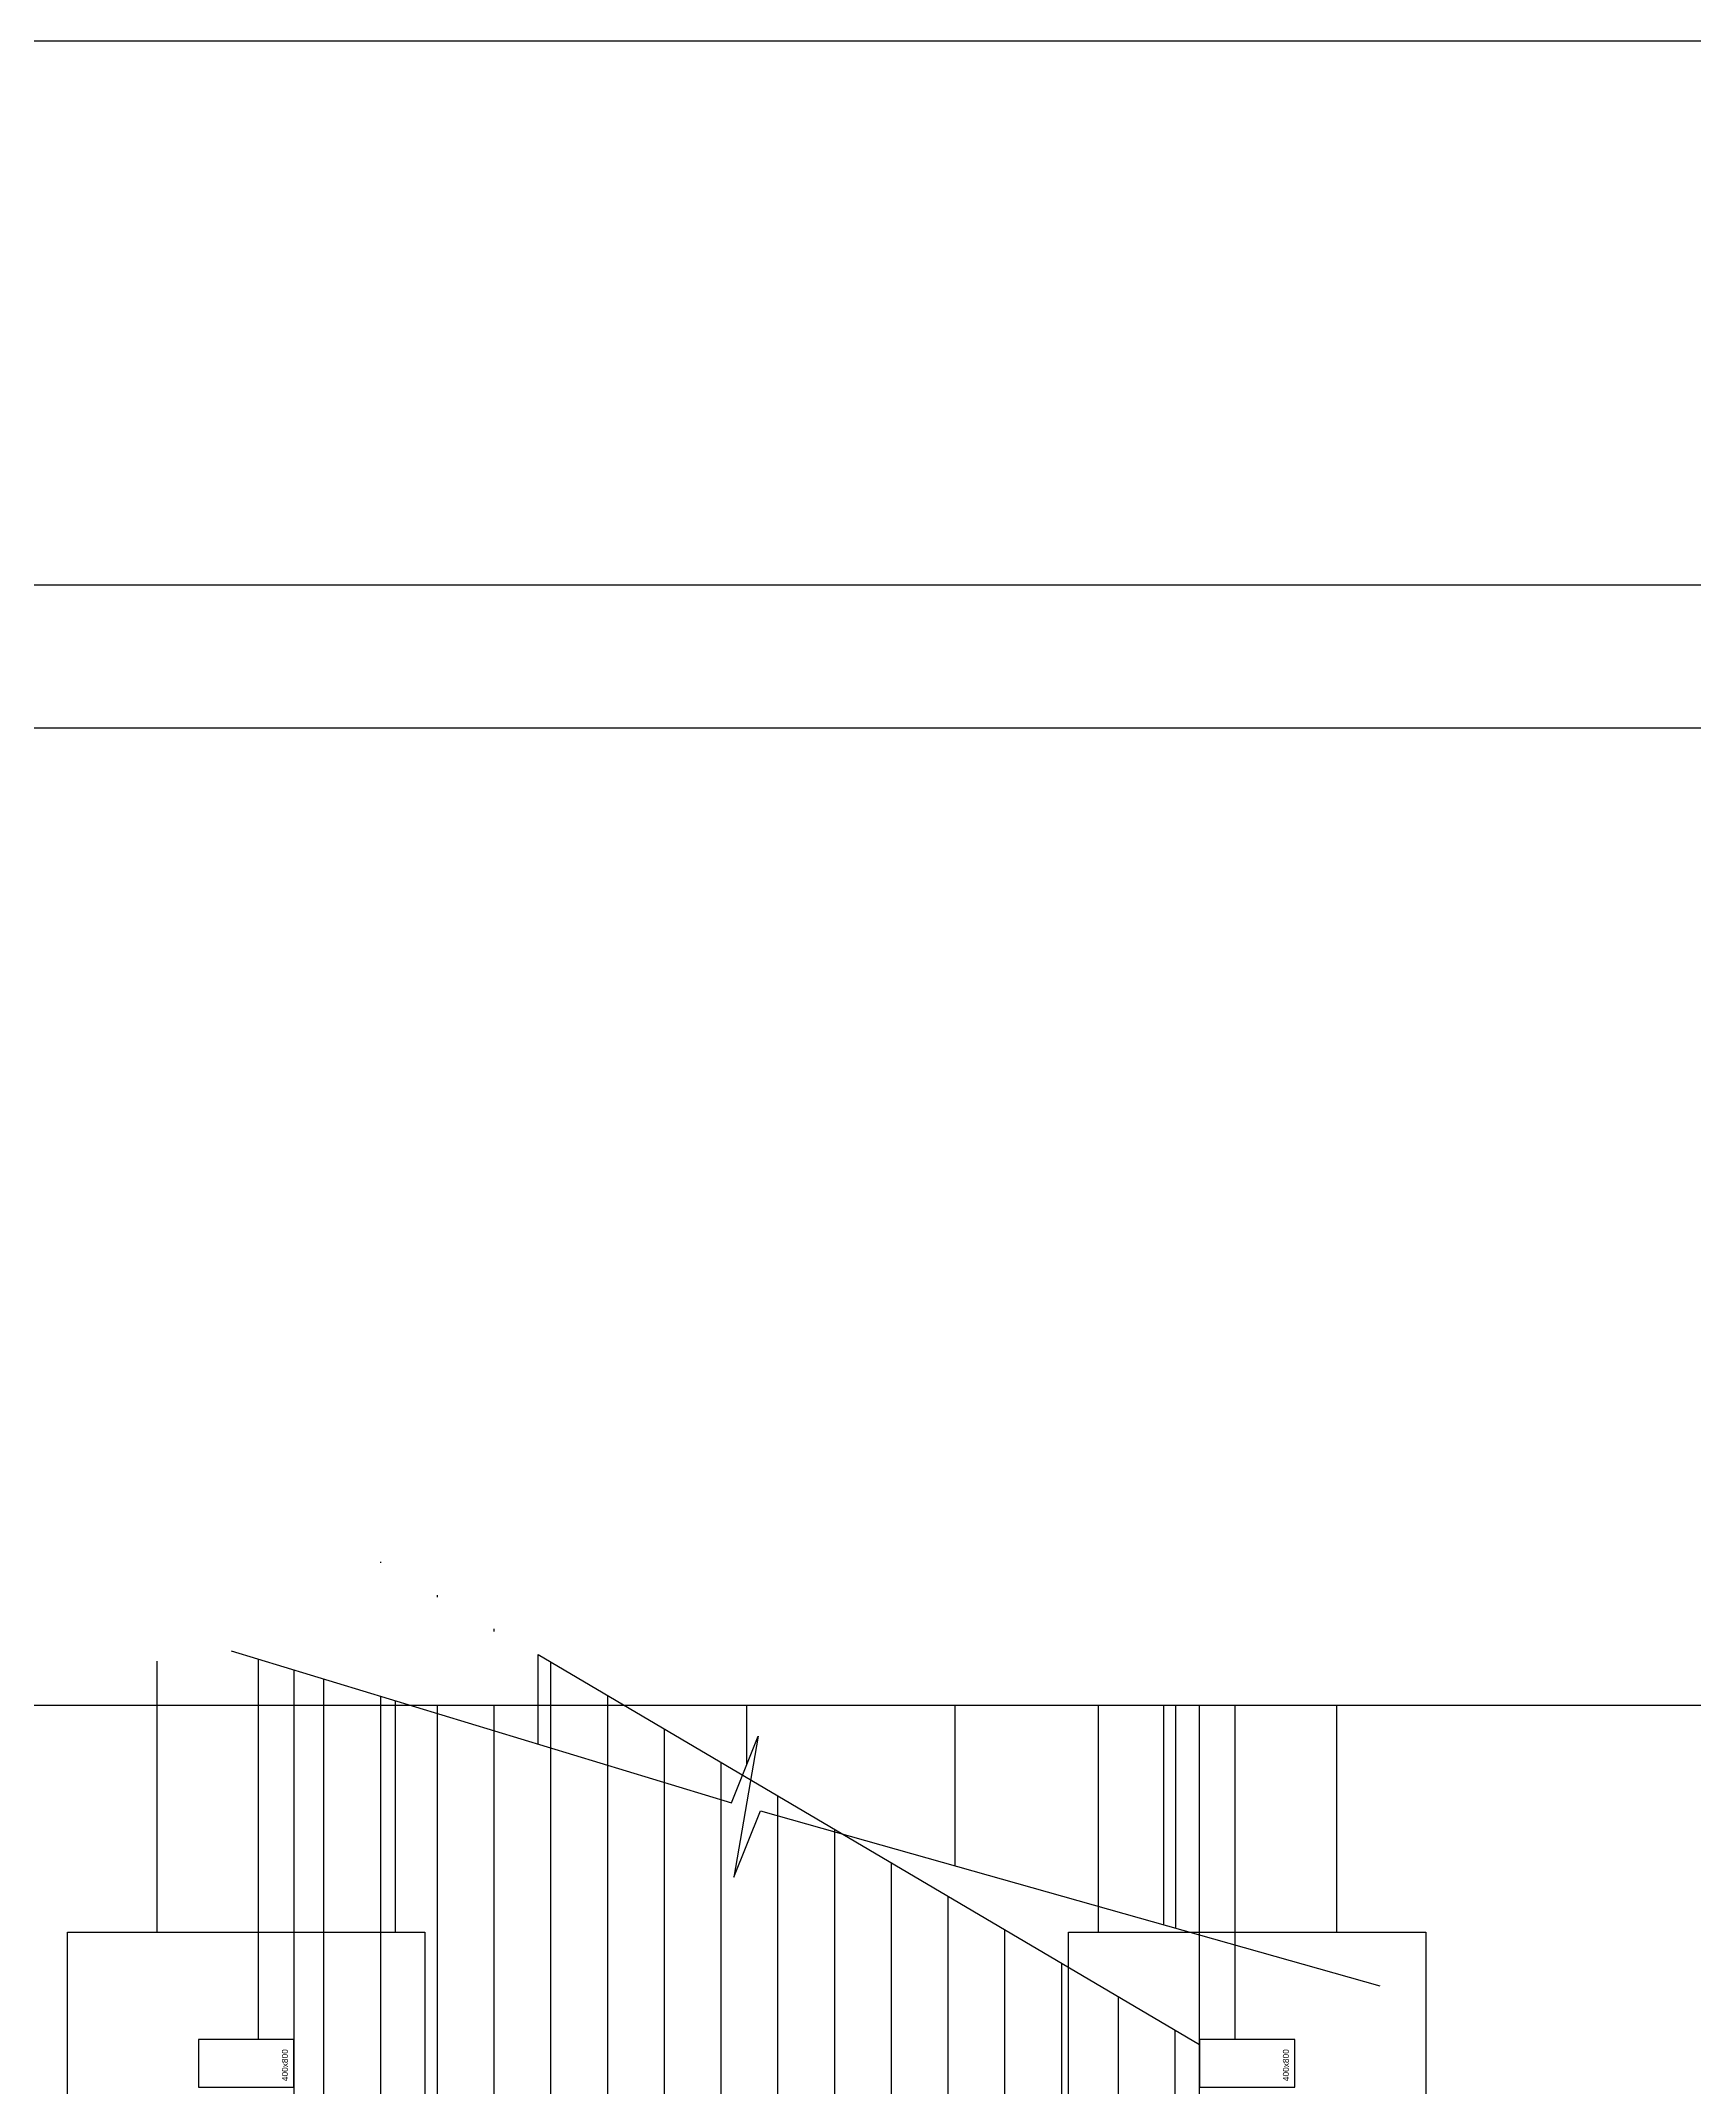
# Model space of a CAD drawing. Header units: millimetres. Extents: x 91591 to 1353697, y 75729 to 160586.
# Drawn here: x 748357 to 762229, y 143415 to 160586 of the extents above; entities that cross this region are included whole.
import ezdxf

# ---------------------------------------------------------------- set-up
doc = ezdxf.new("R2010")
doc.units = ezdxf.units.MM
doc.linetypes.add('HIDDEN', pattern=[0.375, 0.25, -0.125])
for name, color, linetype in [('-S_F', 7, 'Continuous'), ('8', 8, 'Continuous'), ('S-ELEV', 7, 'Continuous'), ('S-GIRDER', 4, 'HIDDEN'), ('S-HAT_SLAB LEVEL', 7, 'Continuous'), ('S-STAIR', 251, 'Continuous'), ('XR-지하주차장$0$A-CON', 2, 'Continuous'), ('XR-지하주차장$0$AA-COL', 2, 'Continuous')]:
    doc.layers.add(name, color=color, linetype=linetype)
doc.layers.add('DEFPOINT', color=142, linetype='Continuous', plot=False)
doc.styles.add('XR-지하주차장$0$Standard', font='arial.ttf')

# ---------------------------------------------------------------- blocks, each defined once
blk = doc.blocks.new('zw$9A02')
blk.add_lwpolyline([(0, -63643), (0, 0), (90000, 0), (90000, -63643)], close=True)
at = {"color": 4}
blk.add_lwpolyline([(3810, -61579), (85731, -61579), (85731, -3425), (3810, -3425)], close=True, dxfattribs=at)
at = {"layer": 'DEFPOINT', "color": 150}
blk.add_lwpolyline([(4710, -56999), (84831, -56999), (84831, -4325), (4710, -4325)], close=True, dxfattribs=at)
blk = doc.blocks.new('zw$D357')
at = {"layer": 'S-HAT_SLAB LEVEL', "transparency": 33554559}
h = blk.add_hatch(dxfattribs=at)
h.set_pattern_fill('ANSI31', color=8, scale=150, angle=45)
h.set_pattern_definition([(90, (-331308.57, 62679.2), (-476.25, 0), [])])
h.paths.add_polyline_path([(-48210, 2512), (-48210, -1927), (-48210, -1927), (-48210, -2420), (-48210, -2420), (-48210, -14047), (-48360, -14047), (-48360, -20177), (-40460, -20177), (-40460, -14047), (-40610, -14047), (-40610, -1971), (-47910, 2335), (-47910, 2335), (-47910, 2331), (-47910, 2331), (-46160, 1275), (-46160, 878), (-47229, 878), (-48010, 1115), (-48010, 2394), (-48210, 2512)])
h.paths.add_polyline_path([(-48210, -2327), (-48210, -2420), (-48210, -2420), (-48210, -2327)])
h.paths.add_polyline_path([(-48210, -2327), (-48210, -1927)])
h.paths.add_polyline_path([(-48210, -1927), (-48210, -2327)])
h.paths.add_polyline_path([(-48210, -1927), (-48210, -1927)])
h.paths.add_polyline_path([(-48210, -2327), (-48210, -2327)])
at = {"layer": '-S_F', "linetype": 'HIDDEN', "lineweight": -3}
for p, q in [((-49360, 1248), (-49360, -1027)), ((-47360, 917), (-47360, -1027)), ((-41460, 878), (-41460, -1027)), ((-39460, 878), (-39460, -1027))]:
    blk.add_line(p, q, dxfattribs=at)
for points in [[(-50110, -1027), (-47110, -1027), (-47110, -3227), (-50110, -3227)], [(-41710, -1027), (-38710, -1027), (-38710, -3227), (-41710, -3227)]]:
    blk.add_lwpolyline(points, close=True, dxfattribs=at)
blk.add_lwpolyline([(-70457, 878), (0, 878), (0, -57059), (-70457, -57059)], close=True)
at = {"layer": 'S-ELEV', "elevation": 0}
blk.add_lwpolyline([(-46160, 1304), (-40610, -1970), (-40610, 878)], dxfattribs=at)
at = {"layer": 'S-GIRDER', "color": 5, "elevation": 0}
for points in [[(-48510, 1266), (-48510, 1266)], [(-48010, 1115), (-48010, 1115)], [(-40810, 878), (-40810, -993)], [(-40310, -1135), (-40310, 878)]]:
    blk.add_lwpolyline(points, dxfattribs=at)
at = {"layer": 'S-STAIR'}
for p, q in [((-46160, 553), (-46160, 1304)), ((-44410, 375), (-44410, 878)), ((-42660, -470), (-42660, 878)), ((-40910, -965), (-40910, 878))]:
    blk.add_line(p, q, dxfattribs=at)
blk.add_lwpolyline([(-48735, 1335), (-44536, 60), (-44313, 617), (-44517, -565), (-44294, -8), (-39098, -1477)], dxfattribs=at)
at = {"layer": 'XR-지하주차장$0$A-CON'}
for p, q in [((-48510, 1266), (-48510, -1927)), ((-48210, 1175), (-48210, -13747)), ((-40610, -13747), (-40610, 878)), ((-40310, -1927), (-40310, 878))]:
    blk.add_line(p, q, dxfattribs=at)
at = {"layer": 'XR-지하주차장$0$AA-COL'}
for points in [[(-48210, -2327), (-48210, -1927), (-49010, -1927), (-49010, -2327)], [(-39810, -2327), (-39810, -1927), (-40610, -1927), (-40610, -2327)]]:
    blk.add_lwpolyline(points, close=True, dxfattribs=at)
at = {"layer": 'Defpoints', "style": 'XR-지하주차장$0$Standard'}
for p in [(-48260, -2277), (-39860, -2277)]:
    blk.add_text('400x800', height=50, rotation=90, dxfattribs=at).set_placement(p)

msp = doc.modelspace()

# ---------------------------------------------------------------- block references
at = {"xscale": 1.333333333333333, "yscale": 1.333333333333333, "zscale": 1.333333333333333}
msp.add_blockref('zw$9A02', (691590.8, 160586.4), dxfattribs=at)
at = {"layer": '8'}
msp.add_blockref('zw$D357', (798689, 145741.8), dxfattribs=at)

doc.saveas('drawing.dxf')
